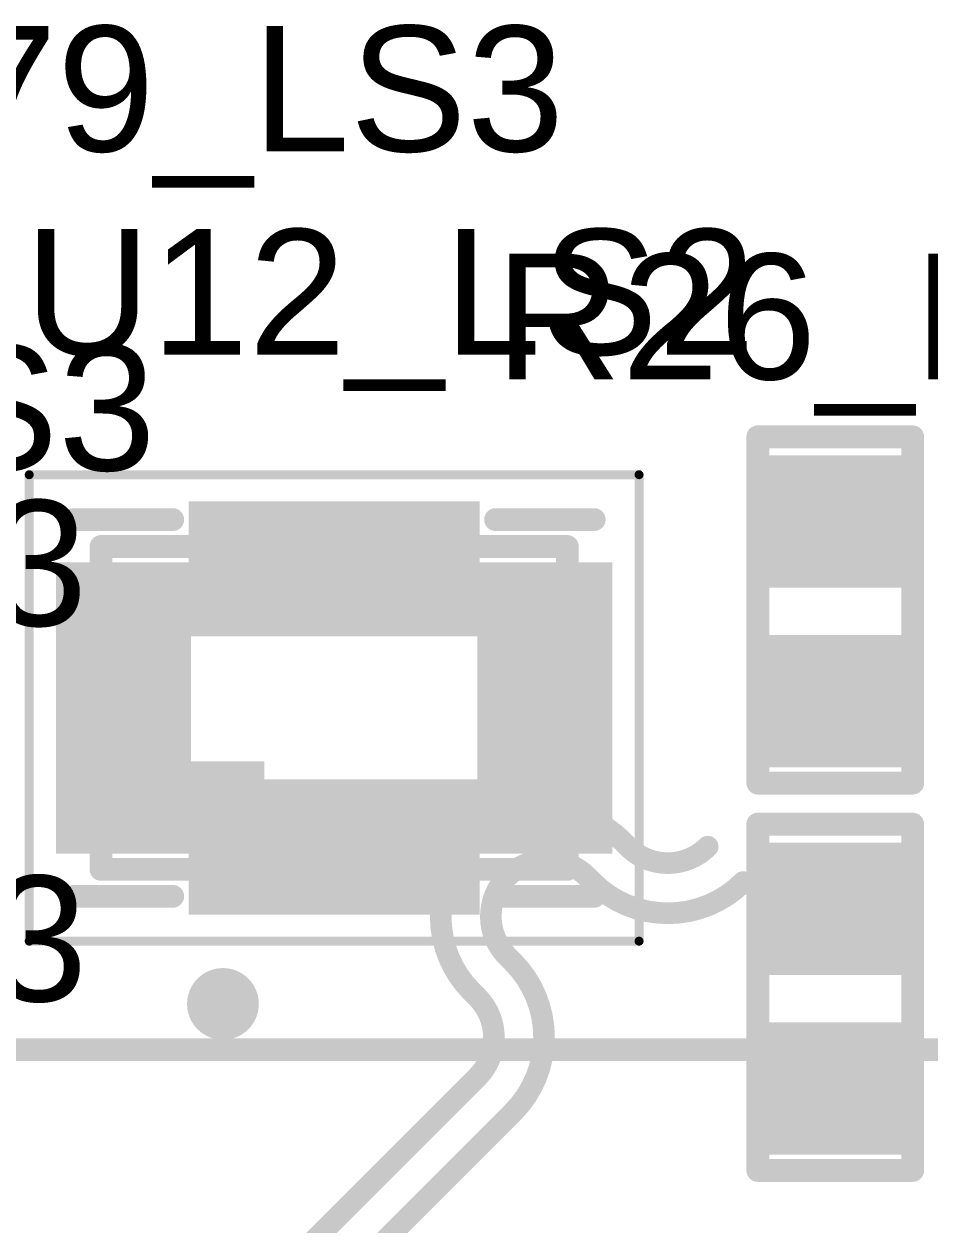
# Model space of a CAD drawing. Header units: inches. Extents: x -1.3 to 11.9, y -6.8 to 4.2.
# Drawn here: x 2.5619 to 2.7608, y 0.3315 to 0.5951 of the extents above; entities that cross this region are included whole.
import ezdxf

# ---------------------------------------------------------------- set-up
doc = ezdxf.new("R2010")
doc.units = ezdxf.units.IN
doc.header["$MEASUREMENT"] = 0
for name, color, linetype in [('05_SIG2', 156, 'Continuous'), ('14_SIG5', 136, 'Continuous'), ('ASSY_DWG_INFO', 56, 'Continuous'), ('Mechanical 13', 56, 'Continuous'), ('POT_INFO', 56, 'Continuous'), ('TOP', 1, 'Continuous'), ('Top Overlay', 2, 'Continuous'), ('Top Paste', 8, 'Continuous'), ('Top Solder', 216, 'Continuous')]:
    doc.layers.add(name, color=color, linetype=linetype)
doc.styles.add('Arial', font='', dxfattribs={"height": 0.2})
doc.styles.get('Arial').set_extended_font_data('Arial')

# ---------------------------------------------------------------- blocks, each defined once
blk = doc.blocks.new('NXP_74AVC4T245GU_115_2')
at = {"layer": 'TOP'}
for points in [[(-0.02795, 0.03543), (-0.02795, 0.05709), (-0.01929, 0.05709), (-0.01929, 0.03543)], [(-0.0122, 0.03543), (-0.0122, 0.05709), (-0.00354, 0.05709), (-0.00354, 0.03543)], [(0.00354, 0.03543), (0.00354, 0.05709), (0.0122, 0.05709), (0.0122, 0.03543)], [(0.01929, 0.03543), (0.01929, 0.05709), (0.02795, 0.05709), (0.02795, 0.03543)], [(-0.04134, 0.02795), (-0.01575, 0.02795), (-0.01575, 0.01929), (-0.04134, 0.01929)], [(0.04134, 0.01929), (0.01969, 0.01929), (0.01969, 0.02795), (0.04134, 0.02795)], [(-0.04134, 0.0122), (-0.01969, 0.0122), (-0.01969, 0.00354), (-0.04134, 0.00354)], [(0.04134, 0.00354), (0.01969, 0.00354), (0.01969, 0.0122), (0.04134, 0.0122)], [(-0.04134, -0.00354), (-0.01969, -0.00354), (-0.01969, -0.0122), (-0.04134, -0.0122)], [(0.04134, -0.0122), (0.01969, -0.0122), (0.01969, -0.00354), (0.04134, -0.00354)], [(-0.04134, -0.01929), (-0.01969, -0.01929), (-0.01969, -0.02795), (-0.04134, -0.02795)], [(0.04134, -0.02795), (0.01969, -0.02795), (0.01969, -0.01929), (0.04134, -0.01929)], [(-0.01929, -0.03543), (-0.01929, -0.05709), (-0.02795, -0.05709), (-0.02795, -0.03543)], [(-0.00354, -0.03543), (-0.00354, -0.05709), (-0.0122, -0.05709), (-0.0122, -0.03543)], [(0.0122, -0.03543), (0.0122, -0.05709), (0.00354, -0.05709), (0.00354, -0.03543)], [(0.02795, -0.03543), (0.02795, -0.05709), (0.01929, -0.05709), (0.01929, -0.03543)]]:
    blk.add_hatch(color=1, dxfattribs=at).paths.add_polyline_path(points)
at = {"layer": 'Top Paste'}
for points in [[(-0.02795, 0.03543), (-0.02795, 0.05709), (-0.01929, 0.05709), (-0.01929, 0.03543)], [(-0.0122, 0.03543), (-0.0122, 0.05709), (-0.00354, 0.05709), (-0.00354, 0.03543)], [(0.00354, 0.03543), (0.00354, 0.05709), (0.0122, 0.05709), (0.0122, 0.03543)], [(0.01929, 0.03543), (0.01929, 0.05709), (0.02795, 0.05709), (0.02795, 0.03543)], [(-0.04134, 0.02795), (-0.01575, 0.02795), (-0.01575, 0.01929), (-0.04134, 0.01929)], [(0.04134, 0.01929), (0.01969, 0.01929), (0.01969, 0.02795), (0.04134, 0.02795)], [(-0.04134, 0.0122), (-0.01969, 0.0122), (-0.01969, 0.00354), (-0.04134, 0.00354)], [(0.04134, 0.00354), (0.01969, 0.00354), (0.01969, 0.0122), (0.04134, 0.0122)], [(-0.04134, -0.00354), (-0.01969, -0.00354), (-0.01969, -0.0122), (-0.04134, -0.0122)], [(0.04134, -0.0122), (0.01969, -0.0122), (0.01969, -0.00354), (0.04134, -0.00354)], [(-0.04134, -0.01929), (-0.01969, -0.01929), (-0.01969, -0.02795), (-0.04134, -0.02795)], [(0.04134, -0.02795), (0.01969, -0.02795), (0.01969, -0.01929), (0.04134, -0.01929)], [(-0.01929, -0.03543), (-0.01929, -0.05709), (-0.02795, -0.05709), (-0.02795, -0.03543)], [(-0.00354, -0.03543), (-0.00354, -0.05709), (-0.0122, -0.05709), (-0.0122, -0.03543)], [(0.0122, -0.03543), (0.0122, -0.05709), (0.00354, -0.05709), (0.00354, -0.03543)], [(0.02795, -0.03543), (0.02795, -0.05709), (0.01929, -0.05709), (0.01929, -0.03543)]]:
    blk.add_hatch(color=8, dxfattribs=at).paths.add_polyline_path(points)
at = {"layer": 'Top Solder'}
for points in [[(-0.03195, 0.03143), (-0.03195, 0.06109), (-0.01529, 0.06109), (-0.01529, 0.03143)], [(-0.0162, 0.03143), (-0.0162, 0.06109), (0.00046, 0.06109), (0.00046, 0.03143)], [(-0.00046, 0.03143), (-0.00046, 0.06109), (0.0162, 0.06109), (0.0162, 0.03143)], [(0.01529, 0.03143), (0.01529, 0.06109), (0.03195, 0.06109), (0.03195, 0.03143)], [(-0.04534, 0.03195), (-0.01175, 0.03195), (-0.01175, 0.01529), (-0.04534, 0.01529)], [(0.04534, 0.01529), (0.01569, 0.01529), (0.01569, 0.03195), (0.04534, 0.03195)], [(-0.04534, 0.0162), (-0.01569, 0.0162), (-0.01569, -0.00046), (-0.04534, -0.00046)], [(0.04534, -0.00046), (0.01569, -0.00046), (0.01569, 0.0162), (0.04534, 0.0162)], [(-0.04534, 0.00046), (-0.01569, 0.00046), (-0.01569, -0.0162), (-0.04534, -0.0162)], [(0.04534, -0.0162), (0.01569, -0.0162), (0.01569, 0.00046), (0.04534, 0.00046)], [(-0.04534, -0.01529), (-0.01569, -0.01529), (-0.01569, -0.03195), (-0.04534, -0.03195)], [(0.04534, -0.03195), (0.01569, -0.03195), (0.01569, -0.01529), (0.04534, -0.01529)], [(-0.01529, -0.03143), (-0.01529, -0.06109), (-0.03195, -0.06109), (-0.03195, -0.03143)], [(0.00046, -0.03143), (0.00046, -0.06109), (-0.0162, -0.06109), (-0.0162, -0.03143)], [(0.0162, -0.03143), (0.0162, -0.06109), (-0.00046, -0.06109), (-0.00046, -0.03143)], [(0.03195, -0.03143), (0.03195, -0.06109), (0.01529, -0.06109), (0.01529, -0.03143)]]:
    blk.add_hatch(color=216, dxfattribs=at).paths.add_polyline_path(points)
at = {"layer": 'Mechanical 13'}
for points in [[(-0.03543, 0.05118, 0.005, 0.005, 0), (0.03543, 0.05118, 0.005, 0.005, 0)], [(-0.03543, 0.05118, 0.005, 0.005, 0), (-0.03543, -0.05118, 0.005, 0.005, 0)], [(0.03543, 0.05118, 0.005, 0.005, 0), (0.03543, -0.05118, 0.005, 0.005, 0)], [(-0.03543, -0.05118, 0.005, 0.005, 0), (0.03543, -0.05118, 0.005, 0.005, 0)]]:
    blk.add_lwpolyline(points, format="xyseb", dxfattribs=at)
for points in [[(-0.03668, 0.05118, 0.0025, 0.0025, 1), (-0.03418, 0.05118, 0.0025, 0.0025, 1)], [(-0.03668, 0.05118, 0.0025, 0.0025, 1), (-0.03418, 0.05118, 0.0025, 0.0025, 1)], [(0.03418, 0.05118, 0.0025, 0.0025, 1), (0.03668, 0.05118, 0.0025, 0.0025, 1)], [(0.03418, 0.05118, 0.0025, 0.0025, 1), (0.03668, 0.05118, 0.0025, 0.0025, 1)], [(-0.03668, -0.05118, 0.0025, 0.0025, 1), (-0.03418, -0.05118, 0.0025, 0.0025, 1)], [(-0.03668, -0.05118, 0.0025, 0.0025, 1), (-0.03418, -0.05118, 0.0025, 0.0025, 1)], [(0.03418, -0.05118, 0.0025, 0.0025, 1), (0.03668, -0.05118, 0.0025, 0.0025, 1)], [(0.03418, -0.05118, 0.0025, 0.0025, 1), (0.03668, -0.05118, 0.0025, 0.0025, 1)]]:
    blk.add_lwpolyline(points, format="xyseb", close=True, dxfattribs=at)
at = {"layer": 'POT_INFO'}
for points in [[(-0.05118, 0.06693, 0.00197, 0.00197, 0), (0.05118, 0.06693, 0.00197, 0.00197, 0)], [(-0.05118, 0.06693, 0.00197, 0.00197, 0), (-0.05118, -0.06693, 0.00197, 0.00197, 0)], [(0.05118, 0.06693, 0.00197, 0.00197, 0), (0.05118, -0.06693, 0.00197, 0.00197, 0)], [(-0.05118, -0.06693, 0.00197, 0.00197, 0), (0.05118, -0.06693, 0.00197, 0.00197, 0)]]:
    blk.add_lwpolyline(points, format="xyseb", dxfattribs=at)
for points in [[(-0.05167, 0.06693, 0.000984, 0.000984, 1), (-0.05069, 0.06693, 0.000984, 0.000984, 1)], [(-0.05167, 0.06693, 0.000984, 0.000984, 1), (-0.05069, 0.06693, 0.000984, 0.000984, 1)], [(0.05069, 0.06693, 0.000984, 0.000984, 1), (0.05167, 0.06693, 0.000984, 0.000984, 1)], [(0.05069, 0.06693, 0.000984, 0.000984, 1), (0.05167, 0.06693, 0.000984, 0.000984, 1)], [(-0.05167, -0.06693, 0.000984, 0.000984, 1), (-0.05069, -0.06693, 0.000984, 0.000984, 1)], [(-0.05167, -0.06693, 0.000984, 0.000984, 1), (-0.05069, -0.06693, 0.000984, 0.000984, 1)], [(0.05069, -0.06693, 0.000984, 0.000984, 1), (0.05167, -0.06693, 0.000984, 0.000984, 1)], [(0.05069, -0.06693, 0.000984, 0.000984, 1), (0.05167, -0.06693, 0.000984, 0.000984, 1)]]:
    blk.add_lwpolyline(points, format="xyseb", close=True, dxfattribs=at)
at = {"layer": 'Top Overlay'}
for points in [[(-0.04134, 0.05709, 0.005, 0.005, 0), (-0.04134, 0.03543, 0.005, 0.005, 0)], [(0.04134, 0.05709, 0.005, 0.005, 0), (0.04134, 0.03543, 0.005, 0.005, 0)], [(-0.04134, -0.03543, 0.005, 0.005, 0), (-0.04134, -0.05709, 0.005, 0.005, 0)], [(0.04134, -0.03543, 0.005, 0.005, 0), (0.04134, -0.05709, 0.005, 0.005, 0)]]:
    blk.add_lwpolyline(points, format="xyseb", dxfattribs=at)
for points in [[(-0.04259, 0.05709, 0.0025, 0.0025, 1), (-0.04009, 0.05709, 0.0025, 0.0025, 1)], [(0.04009, 0.05709, 0.0025, 0.0025, 1), (0.04259, 0.05709, 0.0025, 0.0025, 1)], [(-0.04259, 0.03543, 0.0025, 0.0025, 1), (-0.04009, 0.03543, 0.0025, 0.0025, 1)], [(0.04009, 0.03543, 0.0025, 0.0025, 1), (0.04259, 0.03543, 0.0025, 0.0025, 1)], [(-0.06102, 0.02441, 0.00787, 0.00787, 1), (-0.0689, 0.02441, 0.00787, 0.00787, 1)], [(-0.07087, 0.02441, 0.00394, 0.00394, 1), (-0.06693, 0.02441, 0.00394, 0.00394, 1)], [(-0.06299, 0.02441, 0.00394, 0.00394, 1), (-0.05906, 0.02441, 0.00394, 0.00394, 1)], [(-0.04259, -0.03543, 0.0025, 0.0025, 1), (-0.04009, -0.03543, 0.0025, 0.0025, 1)], [(0.04009, -0.03543, 0.0025, 0.0025, 1), (0.04259, -0.03543, 0.0025, 0.0025, 1)], [(-0.04259, -0.05709, 0.0025, 0.0025, 1), (-0.04009, -0.05709, 0.0025, 0.0025, 1)], [(0.04009, -0.05709, 0.0025, 0.0025, 1), (0.04259, -0.05709, 0.0025, 0.0025, 1)]]:
    blk.add_lwpolyline(points, format="xyseb", close=True, dxfattribs=at)
blk = doc.blocks.new('R0402_73')
at = {"layer": 'TOP'}
for points in [[(-0.006, 0.0125), (-0.006, -0.0125), (-0.031, -0.0125), (-0.031, 0.0125)], [(0.0334, 0.0125), (0.0334, -0.0125), (0.0084, -0.0125), (0.0084, 0.0125)]]:
    blk.add_hatch(color=1, dxfattribs=at).paths.add_polyline_path(points)
at = {"layer": 'Top Paste'}
for points in [[(-0.006, 0.0125), (-0.006, -0.0125), (-0.031, -0.0125), (-0.031, 0.0125)], [(0.0334, 0.0125), (0.0334, -0.0125), (0.0084, -0.0125), (0.0084, 0.0125)]]:
    blk.add_hatch(color=8, dxfattribs=at).paths.add_polyline_path(points)
at = {"layer": 'Top Solder'}
for points in [[(-0.004, 0.0145), (-0.004, -0.0145), (-0.033, -0.0145), (-0.033, 0.0145)], [(0.0354, 0.0145), (0.0354, -0.0145), (0.0064, -0.0145), (0.0064, 0.0145)]]:
    blk.add_hatch(color=216, dxfattribs=at).paths.add_polyline_path(points)
at = {"layer": 'ASSY_DWG_INFO'}
for points in [[(-0.0365, 0.017, 0.005, 0.005, 0), (0.0395, 0.017, 0.005, 0.005, 0)], [(-0.0365, 0.017, 0.005, 0.005, 0), (-0.0365, -0.017, 0.005, 0.005, 0)], [(0.0395, 0.017, 0.005, 0.005, 0), (0.0395, -0.017, 0.005, 0.005, 0)], [(-0.0365, -0.017, 0.005, 0.005, 0), (0.0395, -0.017, 0.005, 0.005, 0)]]:
    blk.add_lwpolyline(points, format="xyseb", dxfattribs=at)
for points in [[(-0.03775, 0.017, 0.0025, 0.0025, 1), (-0.03525, 0.017, 0.0025, 0.0025, 1)], [(-0.03775, 0.017, 0.0025, 0.0025, 1), (-0.03525, 0.017, 0.0025, 0.0025, 1)], [(0.03825, 0.017, 0.0025, 0.0025, 1), (0.04075, 0.017, 0.0025, 0.0025, 1)], [(0.03825, 0.017, 0.0025, 0.0025, 1), (0.04075, 0.017, 0.0025, 0.0025, 1)], [(-0.03775, -0.017, 0.0025, 0.0025, 1), (-0.03525, -0.017, 0.0025, 0.0025, 1)], [(-0.03775, -0.017, 0.0025, 0.0025, 1), (-0.03525, -0.017, 0.0025, 0.0025, 1)], [(0.03825, -0.017, 0.0025, 0.0025, 1), (0.04075, -0.017, 0.0025, 0.0025, 1)], [(0.03825, -0.017, 0.0025, 0.0025, 1), (0.04075, -0.017, 0.0025, 0.0025, 1)]]:
    blk.add_lwpolyline(points, format="xyseb", close=True, dxfattribs=at)
at = {"layer": 'Top Overlay'}
for points in [[(-0.0365, 0.017, 0.005, 0.005, 0), (-0.0365, -0.017, 0.005, 0.005, 0)], [(-0.0365, 0.017, 0.005, 0.005, 0), (0.0365, 0.017, 0.005, 0.005, 0)], [(0.0365, 0.017, 0.005, 0.005, 0), (0.0395, 0.017, 0.005, 0.005, 0)], [(0.0395, 0.017, 0.005, 0.005, 0), (0.0395, -0.017, 0.005, 0.005, 0)], [(-0.0365, -0.017, 0.005, 0.005, 0), (0.0395, -0.017, 0.005, 0.005, 0)]]:
    blk.add_lwpolyline(points, format="xyseb", dxfattribs=at)
for points in [[(-0.03775, 0.017, 0.0025, 0.0025, 1), (-0.03525, 0.017, 0.0025, 0.0025, 1)], [(-0.03775, 0.017, 0.0025, 0.0025, 1), (-0.03525, 0.017, 0.0025, 0.0025, 1)], [(0.03525, 0.017, 0.0025, 0.0025, 1), (0.03775, 0.017, 0.0025, 0.0025, 1)], [(0.03525, 0.017, 0.0025, 0.0025, 1), (0.03775, 0.017, 0.0025, 0.0025, 1)], [(0.03825, 0.017, 0.0025, 0.0025, 1), (0.04075, 0.017, 0.0025, 0.0025, 1)], [(0.03825, 0.017, 0.0025, 0.0025, 1), (0.04075, 0.017, 0.0025, 0.0025, 1)], [(-0.03775, -0.017, 0.0025, 0.0025, 1), (-0.03525, -0.017, 0.0025, 0.0025, 1)], [(-0.03775, -0.017, 0.0025, 0.0025, 1), (-0.03525, -0.017, 0.0025, 0.0025, 1)], [(0.03825, -0.017, 0.0025, 0.0025, 1), (0.04075, -0.017, 0.0025, 0.0025, 1)], [(0.03825, -0.017, 0.0025, 0.0025, 1), (0.04075, -0.017, 0.0025, 0.0025, 1)]]:
    blk.add_lwpolyline(points, format="xyseb", close=True, dxfattribs=at)
blk = doc.blocks.new('R0402_76')
at = {"layer": 'TOP'}
for points in [[(-0.006, 0.0125), (-0.006, -0.0125), (-0.031, -0.0125), (-0.031, 0.0125)], [(0.0334, 0.0125), (0.0334, -0.0125), (0.0084, -0.0125), (0.0084, 0.0125)]]:
    blk.add_hatch(color=1, dxfattribs=at).paths.add_polyline_path(points)
at = {"layer": 'Top Paste'}
for points in [[(-0.006, 0.0125), (-0.006, -0.0125), (-0.031, -0.0125), (-0.031, 0.0125)], [(0.0334, 0.0125), (0.0334, -0.0125), (0.0084, -0.0125), (0.0084, 0.0125)]]:
    blk.add_hatch(color=8, dxfattribs=at).paths.add_polyline_path(points)
at = {"layer": 'Top Solder'}
for points in [[(-0.004, 0.0145), (-0.004, -0.0145), (-0.033, -0.0145), (-0.033, 0.0145)], [(0.0354, 0.0145), (0.0354, -0.0145), (0.0064, -0.0145), (0.0064, 0.0145)]]:
    blk.add_hatch(color=216, dxfattribs=at).paths.add_polyline_path(points)
at = {"layer": 'ASSY_DWG_INFO'}
for points in [[(-0.0365, 0.017, 0.005, 0.005, 0), (0.0395, 0.017, 0.005, 0.005, 0)], [(-0.0365, 0.017, 0.005, 0.005, 0), (-0.0365, -0.017, 0.005, 0.005, 0)], [(0.0395, 0.017, 0.005, 0.005, 0), (0.0395, -0.017, 0.005, 0.005, 0)], [(-0.0365, -0.017, 0.005, 0.005, 0), (0.0395, -0.017, 0.005, 0.005, 0)]]:
    blk.add_lwpolyline(points, format="xyseb", dxfattribs=at)
for points in [[(-0.03775, 0.017, 0.0025, 0.0025, 1), (-0.03525, 0.017, 0.0025, 0.0025, 1)], [(-0.03775, 0.017, 0.0025, 0.0025, 1), (-0.03525, 0.017, 0.0025, 0.0025, 1)], [(0.03825, 0.017, 0.0025, 0.0025, 1), (0.04075, 0.017, 0.0025, 0.0025, 1)], [(0.03825, 0.017, 0.0025, 0.0025, 1), (0.04075, 0.017, 0.0025, 0.0025, 1)], [(-0.03775, -0.017, 0.0025, 0.0025, 1), (-0.03525, -0.017, 0.0025, 0.0025, 1)], [(-0.03775, -0.017, 0.0025, 0.0025, 1), (-0.03525, -0.017, 0.0025, 0.0025, 1)], [(0.03825, -0.017, 0.0025, 0.0025, 1), (0.04075, -0.017, 0.0025, 0.0025, 1)], [(0.03825, -0.017, 0.0025, 0.0025, 1), (0.04075, -0.017, 0.0025, 0.0025, 1)]]:
    blk.add_lwpolyline(points, format="xyseb", close=True, dxfattribs=at)
at = {"layer": 'Top Overlay'}
for points in [[(-0.0365, 0.017, 0.005, 0.005, 0), (-0.0365, -0.017, 0.005, 0.005, 0)], [(-0.0365, 0.017, 0.005, 0.005, 0), (0.0365, 0.017, 0.005, 0.005, 0)], [(0.0365, 0.017, 0.005, 0.005, 0), (0.0395, 0.017, 0.005, 0.005, 0)], [(0.0395, 0.017, 0.005, 0.005, 0), (0.0395, -0.017, 0.005, 0.005, 0)], [(-0.0365, -0.017, 0.005, 0.005, 0), (0.0395, -0.017, 0.005, 0.005, 0)]]:
    blk.add_lwpolyline(points, format="xyseb", dxfattribs=at)
for points in [[(-0.03775, 0.017, 0.0025, 0.0025, 1), (-0.03525, 0.017, 0.0025, 0.0025, 1)], [(-0.03775, 0.017, 0.0025, 0.0025, 1), (-0.03525, 0.017, 0.0025, 0.0025, 1)], [(0.03525, 0.017, 0.0025, 0.0025, 1), (0.03775, 0.017, 0.0025, 0.0025, 1)], [(0.03525, 0.017, 0.0025, 0.0025, 1), (0.03775, 0.017, 0.0025, 0.0025, 1)], [(0.03825, 0.017, 0.0025, 0.0025, 1), (0.04075, 0.017, 0.0025, 0.0025, 1)], [(0.03825, 0.017, 0.0025, 0.0025, 1), (0.04075, 0.017, 0.0025, 0.0025, 1)], [(-0.03775, -0.017, 0.0025, 0.0025, 1), (-0.03525, -0.017, 0.0025, 0.0025, 1)], [(-0.03775, -0.017, 0.0025, 0.0025, 1), (-0.03525, -0.017, 0.0025, 0.0025, 1)], [(0.03825, -0.017, 0.0025, 0.0025, 1), (0.04075, -0.017, 0.0025, 0.0025, 1)], [(0.03825, -0.017, 0.0025, 0.0025, 1), (0.04075, -0.017, 0.0025, 0.0025, 1)]]:
    blk.add_lwpolyline(points, format="xyseb", close=True, dxfattribs=at)

msp = doc.modelspace()

# ---------------------------------------------------------------- linework, layer by layer
at = {"layer": '05_SIG2'}
msp.add_lwpolyline([(1.865, 0.37, 0.005, 0.005, 0), (2.915, 0.37, 0.005, 0.005, 0)], format="xyseb", dxfattribs=at)
at = {"layer": '14_SIG5'}
for points in [[(2.66024, 0.3827, 0.00475, 0.00475, -1), (2.6933, 0.41576, 0.00475, 0.00475, 0)], [(2.6933, 0.41576, 0.00475, 0.00475, 0), (2.6945, 0.41456, 0.00475, 0.00475, 0)], [(2.712, 0.41456, 0.00475, 0.00475, -0.41421), (2.6945, 0.41456, 0.00475, 0.00475, 0)], [(2.66802, 0.40798, 0.00475, 0.00475, -0.414214), (2.68552, 0.40798, 0.00475, 0.00475, 0)], [(2.66802, 0.39048, 0.00475, 0.00475, -0.413561), (2.668, 0.40796, 0.00475, 0.00475, 0)], [(2.68552, 0.40798, 0.00475, 0.00475, 0), (2.68672, 0.40678, 0.00475, 0.00475, 0)], [(2.71978, 0.40678, 0.00475, 0.00475, -0.414211), (2.68672, 0.40678, 0.00475, 0.00475, 0)], [(2.66802, 0.39048, 0.00475, 0.00475, 0), (2.66922, 0.38928, 0.00475, 0.00475, 0)], [(2.66922, 0.38928, 0.00475, 0.00475, -0.198912), (2.67607, 0.37275, 0.00475, 0.00475, 0)], [(2.66024, 0.3827, 0.00475, 0.00475, 0), (2.66144, 0.3815, 0.00475, 0.00475, 0)], [(2.66144, 0.3815, 0.00475, 0.00475, -0.198912), (2.66507, 0.37275, 0.00475, 0.00475, 0)], [(2.66507, 0.37275, 0.00475, 0.00475, -0.198912), (2.66144, 0.364, 0.00475, 0.00475, 0)], [(2.67607, 0.37275, 0.00475, 0.00475, -0.198912), (2.66922, 0.35622, 0.00475, 0.00475, 0)], [(2.59048, 0.29303, 0.00475, 0.00475, 0), (2.66144, 0.364, 0.00475, 0.00475, 0)], [(2.60148, 0.28848, 0.00475, 0.00475, 0), (2.66922, 0.35622, 0.00475, 0.00475, 0)]]:
    msp.add_lwpolyline(points, format="xyseb", dxfattribs=at)
for points in [[(2.69211, 0.41576, 0.00237, 0.00237, 1), (2.69449, 0.41576, 0.00237, 0.00237, 1)], [(2.69211, 0.41576, 0.00237, 0.00237, 1), (2.69449, 0.41576, 0.00237, 0.00237, 1)], [(2.69331, 0.41456, 0.00237, 0.00237, 1), (2.69569, 0.41456, 0.00237, 0.00237, 1)], [(2.69331, 0.41456, 0.00237, 0.00237, 1), (2.69569, 0.41456, 0.00237, 0.00237, 1)], [(2.71081, 0.41456, 0.00237, 0.00237, 1), (2.71319, 0.41456, 0.00237, 0.00237, 1)], [(2.66682, 0.40796, 0.00237, 0.00237, 1), (2.66919, 0.40796, 0.00237, 0.00237, 1)], [(2.66684, 0.40798, 0.00237, 0.00237, 1), (2.66921, 0.40798, 0.00237, 0.00237, 1)], [(2.68434, 0.40798, 0.00237, 0.00237, 1), (2.68671, 0.40798, 0.00237, 0.00237, 1)], [(2.68434, 0.40798, 0.00237, 0.00237, 1), (2.68671, 0.40798, 0.00237, 0.00237, 1)], [(2.68554, 0.40678, 0.00237, 0.00237, 1), (2.68791, 0.40678, 0.00237, 0.00237, 1)], [(2.68554, 0.40678, 0.00237, 0.00237, 1), (2.68791, 0.40678, 0.00237, 0.00237, 1)], [(2.71859, 0.40678, 0.00237, 0.00237, 1), (2.72097, 0.40678, 0.00237, 0.00237, 1)], [(2.66683, 0.39048, 0.00237, 0.00237, 1), (2.66921, 0.39048, 0.00237, 0.00237, 1)], [(2.66684, 0.39048, 0.00237, 0.00237, 1), (2.66921, 0.39048, 0.00237, 0.00237, 1)], [(2.66803, 0.38928, 0.00237, 0.00237, 1), (2.67041, 0.38928, 0.00237, 0.00237, 1)], [(2.66803, 0.38928, 0.00237, 0.00237, 1), (2.67041, 0.38928, 0.00237, 0.00237, 1)], [(2.65906, 0.3827, 0.00237, 0.00237, 1), (2.66143, 0.3827, 0.00237, 0.00237, 1)], [(2.65906, 0.3827, 0.00237, 0.00237, 1), (2.66143, 0.3827, 0.00237, 0.00237, 1)], [(2.66026, 0.3815, 0.00237, 0.00237, 1), (2.66263, 0.3815, 0.00237, 0.00237, 1)], [(2.66026, 0.3815, 0.00237, 0.00237, 1), (2.66263, 0.3815, 0.00237, 0.00237, 1)], [(2.66388, 0.37275, 0.00237, 0.00237, 1), (2.66626, 0.37275, 0.00237, 0.00237, 1)], [(2.66388, 0.37275, 0.00237, 0.00237, 1), (2.66626, 0.37275, 0.00237, 0.00237, 1)], [(2.67488, 0.37275, 0.00237, 0.00237, 1), (2.67726, 0.37275, 0.00237, 0.00237, 1)], [(2.67488, 0.37275, 0.00237, 0.00237, 1), (2.67726, 0.37275, 0.00237, 0.00237, 1)], [(2.66026, 0.364, 0.00237, 0.00237, 1), (2.66263, 0.364, 0.00237, 0.00237, 1)], [(2.66026, 0.364, 0.00237, 0.00237, 1), (2.66263, 0.364, 0.00237, 0.00237, 1)], [(2.66803, 0.35622, 0.00237, 0.00237, 1), (2.67041, 0.35622, 0.00237, 0.00237, 1)], [(2.66803, 0.35622, 0.00237, 0.00237, 1), (2.67041, 0.35622, 0.00237, 0.00237, 1)]]:
    msp.add_lwpolyline(points, format="xyseb", close=True, dxfattribs=at)

# ---------------------------------------------------------------- block references
at = {"rotation": 90}
for name, p in [('R0402_76', (2.74, 0.465)), ('NXP_74AVC4T245GU_115_2', (2.63, 0.445)), ('R0402_73', (2.74, 0.38))]:
    msp.add_blockref(name, p, dxfattribs=at)

# ---------------------------------------------------------------- texts
at = {"layer": 'Top Overlay', "style": 'Arial'}
for s, p in [('C79_LS3', (2.51999, 0.56712)), ('U12_LS2', (2.562, 0.52251)), ('R26_LS5', (2.66527, 0.51712)), ('U12_LS3', (2.43034, 0.49712)), ('R26_LS3', (2.41534, 0.46302)), ('R30_LS3', (2.41534, 0.38062))]:
    msp.add_text(s, height=0.027559, dxfattribs=at).set_placement(p)

doc.saveas('drawing.dxf')
